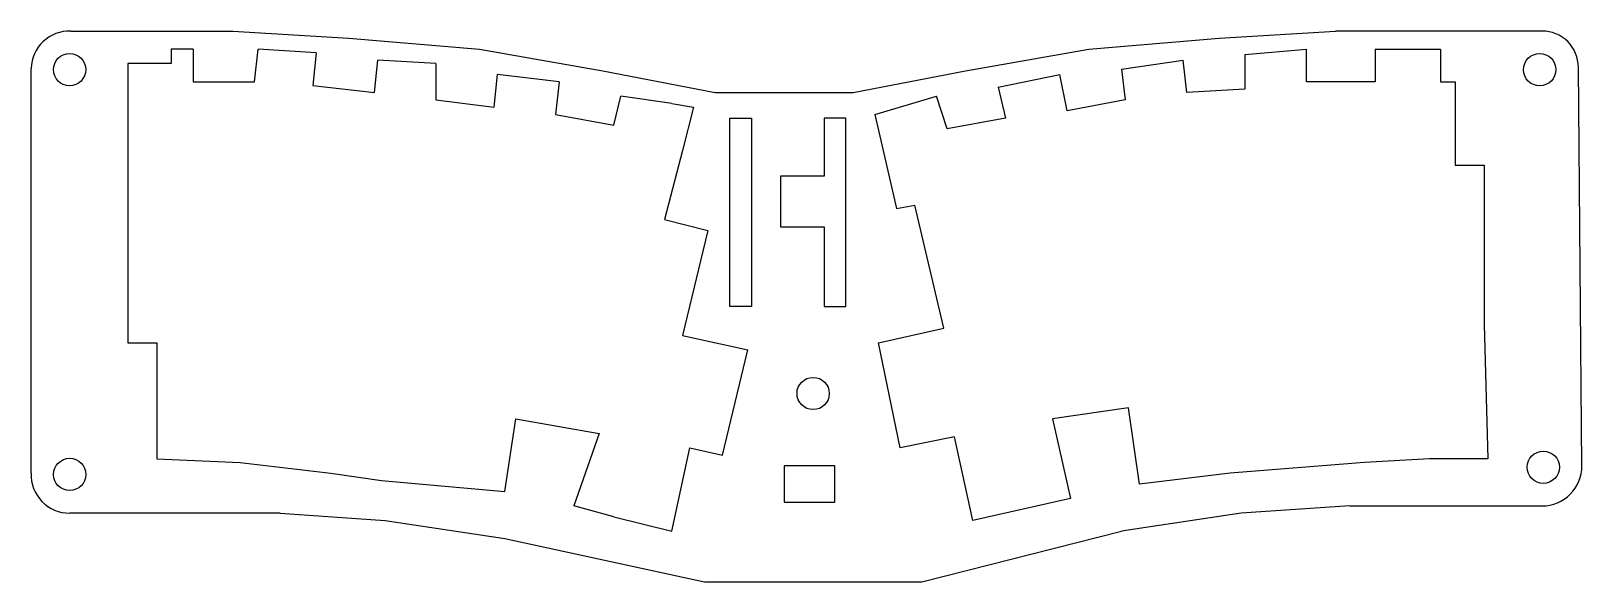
# Model space of a CAD drawing. Extents: x 11 to 266, y -108 to -18.
import ezdxf

# ---------------------------------------------------------------- set-up
doc = ezdxf.new("R2010")
doc.units = 0
doc.layers.add('BLACK', color=7, linetype='CONTINUOUS')

msp = doc.modelspace()

# ---------------------------------------------------------------- linework, layer by layer
at = {"layer": 'BLACK', "linetype": 'CONTINUOUS'}
for p, q in [((17.4407, -17.8707), (44.0532, -17.8594)), ((44.0532, -17.8594), (63.1032, -19.05)), ((63.1032, -19.05), (84.5344, -20.836)), ((184.547, -20.836), (205.978, -19.05)), ((205.978, -19.05), (225.028, -17.8594)), ((258.961, -17.8594), (225.028, -17.8594)), ((37.5047, -20.836), (33.9328, -20.836)), ((33.9328, -20.836), (33.9328, -23.2172)), ((37.5047, -20.836), (37.5047, -26.1938)), ((47.625, -26.1938), (48.2204, -20.836)), ((57.7454, -21.4313), (48.2204, -20.836)), ((57.7454, -21.4313), (57.15, -26.7891)), ((67.2704, -27.9797), (67.8657, -22.6219)), ((77.3907, -23.2172), (67.8657, -22.6219)), ((84.5344, -20.836), (104.775, -24.4078)), ((164.306, -24.4078), (184.547, -20.836)), ((189.905, -24.1102), (200.025, -22.6219)), ((200.62, -27.9797), (200.025, -22.6219)), ((210.145, -21.7289), (220.266, -20.836)), ((210.145, -21.7289), (210.145, -27.3844)), ((220.266, -26.1938), (220.266, -20.836)), ((231.577, -20.836), (231.577, -26.1938)), ((231.577, -20.836), (242.292, -20.836)), ((242.292, -20.836), (242.292, -26.1938)), ((10.917, -90.4937), (10.917, -24.011)), ((26.7891, -23.2172), (26.7891, -27.3844)), ((33.9328, -23.2172), (26.7891, -23.2172)), ((77.3907, -23.2172), (77.3907, -29.1703)), ((86.9157, -30.361), (87.511, -25.0031)), ((97.6313, -26.1938), (87.511, -25.0031)), ((104.775, -24.4078), (123.23, -27.9797)), ((145.852, -27.9797), (164.306, -24.4078)), ((169.664, -27.0867), (179.785, -25.0031)), ((180.975, -30.9563), (179.785, -25.0031)), ((189.905, -24.1102), (190.5, -29.1703)), ((265.51, -89.2969), (264.914, -23.8125)), ((26.7891, -27.3844), (26.7891, -47.0297)), ((37.5047, -26.1938), (47.625, -26.1938)), ((57.15, -26.7891), (67.2704, -27.9797)), ((97.6313, -26.1938), (97.036, -31.5516)), ((123.23, -27.9797), (145.852, -27.9797)), ((169.664, -27.0867), (170.855, -32.1469)), ((210.145, -27.3844), (200.62, -27.9797)), ((231.577, -26.1938), (220.266, -26.1938)), ((242.292, -26.1938), (244.674, -26.1938)), ((244.674, -26.1938), (244.674, -39.886)), ((77.3907, -29.1703), (86.9157, -30.361)), ((106.561, -33.3375), (107.752, -28.575)), ((116.086, -29.7656), (107.752, -28.575)), ((116.086, -29.7656), (119.658, -30.361)), ((119.658, -30.361), (117.872, -37.5047)), ((149.424, -31.5516), (159.544, -28.575)), ((161.33, -33.9328), (159.544, -28.575)), ((190.5, -29.1703), (180.975, -30.9563)), ((97.036, -31.5516), (106.561, -33.3375)), ((125.611, -63.1032), (125.611, -32.1469)), ((125.611, -32.1469), (129.183, -32.1469)), ((129.183, -32.1469), (129.183, -63.1032)), ((144.661, -32.1469), (141.089, -32.1469)), ((141.089, -32.1469), (141.089, -41.6719)), ((144.661, -63.1032), (144.661, -32.1469)), ((149.424, -31.5516), (152.995, -47.0297)), ((170.855, -32.1469), (161.33, -33.9328)), ((117.872, -37.5047), (114.895, -48.8157)), ((244.674, -39.886), (249.436, -39.886)), ((249.436, -39.886), (249.436, -66.0797)), ((133.945, -41.6719), (133.945, -50.0063)), ((141.089, -41.6719), (133.945, -41.6719)), ((26.7891, -47.0297), (26.7891, -66.6751)), ((152.995, -47.0297), (155.972, -46.4344)), ((160.735, -66.6751), (155.972, -46.4344)), ((114.895, -48.8157), (122.039, -50.6016)), ((122.039, -50.6016), (117.872, -67.8657)), ((133.945, -50.0063), (141.089, -50.0063)), ((141.089, -50.0063), (141.089, -63.1032)), ((129.183, -63.1032), (125.611, -63.1032)), ((141.089, -63.1032), (144.661, -63.1032)), ((249.436, -66.0797), (250.031, -88.1063)), ((26.7891, -66.6751), (26.7891, -69.0563)), ((117.872, -67.8657), (128.588, -70.2469)), ((150.019, -69.0563), (160.735, -66.6751)), ((26.7891, -69.0563), (31.5516, -69.0563)), ((31.5516, -69.0563), (31.5516, -85.7251)), ((124.42, -87.511), (128.588, -70.2469)), ((153.591, -86.3204), (150.019, -69.0563)), ((191.095, -79.7719), (178.594, -81.5579)), ((192.881, -92.2735), (191.095, -79.7719)), ((88.7016, -93.4641), (90.4876, -81.5579)), ((90.4876, -81.5579), (104.18, -83.9391)), ((104.18, -83.9391), (100.013, -95.8454)), ((178.594, -81.5579), (181.57, -94.6548)), ((31.5516, -85.7251), (31.5516, -88.1063)), ((116.086, -100.013), (119.063, -86.3204)), ((119.063, -86.3204), (124.42, -87.511)), ((162.52, -84.5344), (153.591, -86.3204)), ((165.497, -98.2266), (162.52, -84.5344)), ((31.5516, -88.1063), (45.2438, -88.7016)), ((45.2438, -88.7016), (60.1266, -90.4876)), ((229.791, -88.7016), (207.764, -90.4876)), ((240.506, -88.1063), (229.791, -88.7016)), ((250.031, -88.1063), (240.506, -88.1063)), ((60.1266, -90.4876), (68.461, -91.6782)), ((142.875, -89.2969), (134.541, -89.2969)), ((134.541, -89.2969), (134.541, -95.2501)), ((142.875, -95.2501), (142.875, -89.2969)), ((207.764, -90.4876), (192.881, -92.2735)), ((68.461, -91.6782), (88.7016, -93.4641)), ((106.561, -97.6313), (100.013, -95.8454)), ((134.541, -95.2501), (142.875, -95.2501)), ((181.57, -94.6548), (165.497, -98.2266)), ((227.41, -95.8454), (209.55, -97.036)), ((227.41, -95.8454), (258.961, -95.8454)), ((51.7922, -97.036), (17.2641, -97.036)), ((51.7922, -97.036), (69.0563, -98.2266)), ((69.0563, -98.2266), (88.7016, -101.203)), ((106.561, -97.6313), (116.086, -100.013)), ((209.55, -97.036), (189.905, -100.013)), ((88.7016, -101.203), (121.444, -108.347)), ((157.163, -108.347), (189.905, -100.013)), ((121.444, -108.347), (157.163, -108.347))]:
    msp.add_line(p, q, dxfattribs=at)
at = {"layer": 'BLACK'}
for centre in [(17.249, -24.2027), (258.564, -24.2095), (139.303, -77.3907), (17.2641, -90.686), (259.159, -89.495)]:
    msp.add_circle(centre, 2.65, dxfattribs=at)
for centre, radius, start, end in [((17.249, -24.2027), 6.3349, 88.2659, 178.266), ((258.961, -23.8125), 5.9531, -0.000192, 90.0004), ((17.2641, -90.686), 6.35, -181.736, -90), ((258.961, -89.297), 6.5484, -90.0004, 0.000437)]:
    msp.add_arc(centre, radius, start, end, dxfattribs=at)

doc.saveas('drawing.dxf')
